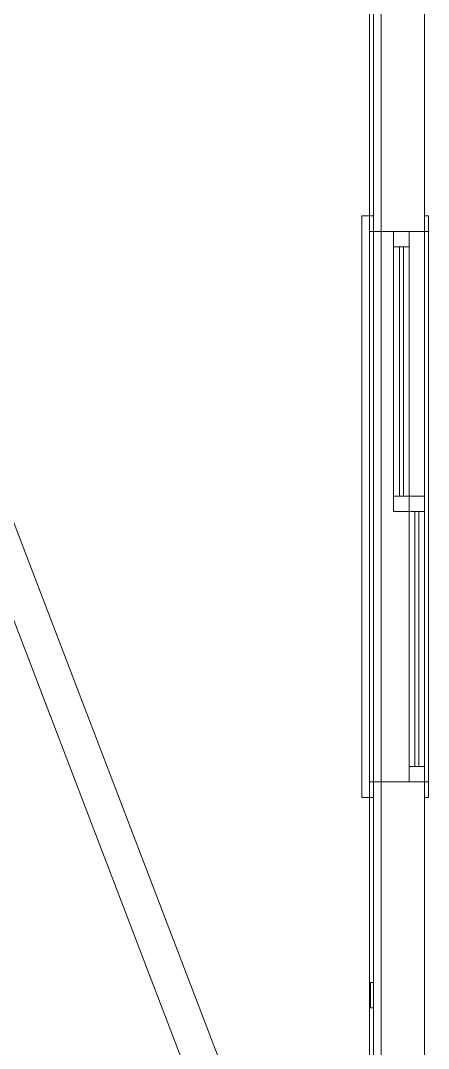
# Model space of a CAD drawing. Header units: inches. Extents: x -97 to 314, y -593 to 0.
# Drawn here: x 189.1 to 241, y -261.4 to -130.7 of the extents above; entities that cross this region are included whole.
import ezdxf

# ---------------------------------------------------------------- set-up
doc = ezdxf.new("R2010")
doc.units = ezdxf.units.IN
doc.header["$MEASUREMENT"] = 0
for name, color, linetype, lineweight in [('A-FLOR', 192, 'Continuous', 13), ('A-GENM', 13, 'Continuous', 9), ('A-GLAZ', 151, 'Continuous', 13), ('A-ROOF', 132, 'Continuous', 13), ('A-WALL', 113, 'Continuous', 13), ('E-ELEC-FIXT', 91, 'Continuous', 9)]:
    doc.layers.add(name, color=color, linetype=linetype, lineweight=lineweight)

# ---------------------------------------------------------------- blocks, each defined once
blk = doc.blocks.new('Roof_5_9_-1 - Roof_5_9_-1-697546-_3D_')
at = {"layer": 'A-ROOF'}
mesh = blk.add_polyface(dxfattribs=at)
corners = [(234, -326.5, 93), (73.5, -326.5, 146.5), (73.5, -91.5, 146.5), (144, -91.5, 123), (147, -89.52, 122), (147, -83, 122), (234, -83, 93), (137.07, -83, 125.31), (134.08, -84.97, 126.31), (134.08, -83, 126.31)]
mesh.append_faces([[corners[k] for k in face] for face in [(9, 7, 8)]])
mesh.append_faces([[corners[k] for k in face] for face in [(6, 4, 5)]], dxfattribs={"vtx0": -1})
mesh.append_faces([[corners[k] for k in face] for face in [(4, 6, 3), (0, 3, 6)]], dxfattribs={"vtx0": -1, "vtx1": -1})
mesh.append_faces([[corners[k] for k in face] for face in [(3, 0, 1)]], dxfattribs={"vtx0": -1, "vtx2": -1})
mesh.append_faces([[corners[k] for k in face] for face in [(1, 2, 3)]], dxfattribs={"vtx2": -1})
mesh = blk.add_polyface(dxfattribs=at)
corners = [(234.96, -326.5, 98.9), (234.96, -83, 98.9), (73.52, -83, 152.71), (73.52, -326.5, 152.71)]
mesh.append_faces([[corners[k] for k in face] for face in [(0, 1, 2, 3)]])
mesh = blk.add_polyface(dxfattribs=at)
corners = [(234, -326.5, 93), (234, -83, 93), (240.5, -83, 93), (240.5, -326.5, 93)]
mesh.append_faces([[corners[k] for k in face] for face in [(0, 1, 2, 3)]])
mesh = blk.add_polyface(dxfattribs=at)
corners = [(240.5, -326.5, 98.9), (240.5, -83, 98.9), (234.96, -83, 98.9), (234.96, -326.5, 98.9)]
mesh.append_faces([[corners[k] for k in face] for face in [(0, 1, 2, 3)]])
mesh = blk.add_polyface(dxfattribs=at)
corners = [(240.5, -326.5, 93), (240.5, -83, 93), (240.5, -83, 98.9), (240.5, -326.5, 98.9)]
mesh.append_faces([[corners[k] for k in face] for face in [(0, 1, 2, 3)]])
blk = doc.blocks.new('Window_7 - Window_7-755700-_3D_')
at = {"layer": 'A-GLAZ'}
mesh = blk.add_polyface(dxfattribs=at)
corners = [(37.97, 3.75, 96.85), (37.97, 3.75, 42.91), (-35.97, 3.75, 42.91), (-35.97, 3.75, 96.85), (-34, 3.75, 94.88), (-34, 3.75, 44.88), (36, 3.75, 44.88), (36, 3.75, 94.88)]
mesh.append_faces([[corners[k] for k in face] for face in [(0, 7, 4, 3), (3, 4, 5, 2)]], dxfattribs={"vtx0": -1, "vtx2": -1})
mesh.append_faces([[corners[k] for k in face] for face in [(6, 7, 0, 1), (5, 6, 1, 2)]], dxfattribs={"vtx1": -1, "vtx3": -1})
mesh = blk.add_polyface(dxfattribs=at)
corners = [(37.97, 3.75, 42.91), (37.97, 3.25, 42.91), (-35.97, 3.25, 42.91), (-35.97, 3.75, 42.91)]
mesh.append_faces([[corners[k] for k in face] for face in [(0, 1, 2, 3)]])
mesh = blk.add_polyface(dxfattribs=at)
corners = [(-35.97, 3.75, 42.91), (-35.97, 3.25, 42.91), (-35.97, 3.25, 96.85), (-35.97, 3.75, 96.85)]
mesh.append_faces([[corners[k] for k in face] for face in [(0, 1, 2, 3)]])
mesh = blk.add_polyface(dxfattribs=at)
corners = [(-35.97, 3.75, 96.85), (-35.97, 3.25, 96.85), (37.97, 3.25, 96.85), (37.97, 3.75, 96.85)]
mesh.append_faces([[corners[k] for k in face] for face in [(0, 1, 2, 3)]])
mesh = blk.add_polyface(dxfattribs=at)
corners = [(37.97, 3.25, 96.85), (-35.97, 3.25, 96.85), (-35.97, 3.25, 42.91), (37.97, 3.25, 42.91), (-34, 3.25, 94.88), (36, 3.25, 94.88), (36, 3.25, 44.88), (-34, 3.25, 44.88)]
mesh.append_faces([[corners[k] for k in face] for face in [(3, 6, 7, 2), (2, 7, 4, 1)]], dxfattribs={"vtx0": -1, "vtx2": -1})
mesh.append_faces([[corners[k] for k in face] for face in [(5, 6, 3, 0), (4, 5, 0, 1)]], dxfattribs={"vtx1": -1, "vtx3": -1})
mesh = blk.add_polyface(dxfattribs=at)
corners = [(-34, 3.75, 94.88), (-34, 3.25, 94.88), (-34, 3.25, 44.88), (-34, 3.75, 44.88)]
mesh.append_faces([[corners[k] for k in face] for face in [(0, 1, 2, 3)]])
mesh = blk.add_polyface(dxfattribs=at)
corners = [(-34, 3.75, 44.88), (-34, 3.25, 44.88), (36, 3.25, 44.88), (36, 3.75, 44.88)]
mesh.append_faces([[corners[k] for k in face] for face in [(0, 1, 2, 3)]])
mesh = blk.add_polyface(dxfattribs=at)
corners = [(36, 3.75, 94.88), (36, 3.25, 94.88), (-34, 3.25, 94.88), (-34, 3.75, 94.88)]
mesh.append_faces([[corners[k] for k in face] for face in [(0, 1, 2, 3)]])
at = {"layer": 'A-GLAZ', "lineweight": 9}
mesh = blk.add_polyface(dxfattribs=at)
corners = [(-0.34, 3.25, 94.88), (36, 3.25, 94.88), (36, 3.25, 44.88), (-0.34, 3.25, 44.88), (1.63, 3.25, 92.91), (1.63, 3.25, 46.85), (34.03, 3.25, 46.85), (34.03, 3.25, 92.91)]
mesh.append_faces([[corners[k] for k in face] for face in [(0, 4, 5, 3), (3, 5, 6, 2)]], dxfattribs={"vtx0": -1, "vtx2": -1})
mesh.append_faces([[corners[k] for k in face] for face in [(7, 4, 0, 1), (6, 7, 1, 2)]], dxfattribs={"vtx1": -1, "vtx3": -1})
mesh = blk.add_polyface(dxfattribs=at)
corners = [(-0.34, 3.25, 94.88), (-0.34, 1.28, 94.88), (36, 1.28, 94.88), (36, 3.25, 94.88)]
mesh.append_faces([[corners[k] for k in face] for face in [(0, 1, 2, 3)]])
mesh = blk.add_polyface(dxfattribs=at)
corners = [(36, 3.25, 44.88), (36, 1.28, 44.88), (-0.34, 1.28, 44.88), (-0.34, 3.25, 44.88)]
mesh.append_faces([[corners[k] for k in face] for face in [(0, 1, 2, 3)]])
mesh = blk.add_polyface(dxfattribs=at)
corners = [(-0.34, 3.25, 44.88), (-0.34, 1.28, 44.88), (-0.34, 1.28, 94.88), (-0.34, 3.25, 94.88)]
mesh.append_faces([[corners[k] for k in face] for face in [(0, 1, 2, 3)]])
mesh = blk.add_polyface(dxfattribs=at)
corners = [(1.63, 3.25, 92.91), (1.63, 1.28, 92.91), (1.63, 1.28, 46.85), (1.63, 3.25, 46.85)]
mesh.append_faces([[corners[k] for k in face] for face in [(0, 1, 2, 3)]])
mesh = blk.add_polyface(dxfattribs=at)
corners = [(1.63, 3.25, 46.85), (1.63, 1.28, 46.85), (34.03, 1.28, 46.85), (34.03, 3.25, 46.85)]
mesh.append_faces([[corners[k] for k in face] for face in [(0, 1, 2, 3)]])
mesh = blk.add_polyface(dxfattribs=at)
corners = [(34.03, 3.25, 92.91), (34.03, 1.28, 92.91), (1.63, 1.28, 92.91), (1.63, 3.25, 92.91)]
mesh.append_faces([[corners[k] for k in face] for face in [(0, 1, 2, 3)]])
mesh = blk.add_polyface(dxfattribs=at)
corners = [(34.03, 3.25, 46.85), (34.03, 1.28, 46.85), (34.03, 1.28, 92.91), (34.03, 3.25, 92.91)]
mesh.append_faces([[corners[k] for k in face] for face in [(0, 1, 2, 3)]])
at = {"layer": 'A-GLAZ'}
mesh = blk.add_polyface(dxfattribs=at)
corners = [(36, 3.75, 44.88), (36, 3.25, 44.88), (36, 3.25, 94.88), (36, 3.75, 94.88)]
mesh.append_faces([[corners[k] for k in face] for face in [(0, 1, 2, 3)]])
at = {"layer": 'A-GLAZ', "lineweight": 9}
mesh = blk.add_polyface(dxfattribs=at)
corners = [(36, 3.25, 94.88), (36, 1.28, 94.88), (36, 1.28, 44.88), (36, 3.25, 44.88)]
mesh.append_faces([[corners[k] for k in face] for face in [(0, 1, 2, 3)]])
at = {"layer": 'A-GLAZ'}
mesh = blk.add_polyface(dxfattribs=at)
corners = [(37.97, 3.75, 96.85), (37.97, 3.25, 96.85), (37.97, 3.25, 42.91), (37.97, 3.75, 42.91)]
mesh.append_faces([[corners[k] for k in face] for face in [(0, 1, 2, 3)]])
at = {"layer": 'A-GLAZ', "lineweight": 9, "transparency": 33554471}
mesh = blk.add_polyface(dxfattribs=at)
corners = [(34.03, 2.52, 46.85), (1.63, 2.52, 46.85), (1.63, 2.52, 92.91), (34.03, 2.52, 92.91)]
mesh.append_faces([[corners[k] for k in face] for face in [(0, 1, 2, 3)]])
mesh = blk.add_polyface(dxfattribs=at)
corners = [(34.03, 2.02, 92.91), (34.03, 2.52, 92.91), (1.63, 2.52, 92.91), (1.63, 2.02, 92.91)]
mesh.append_faces([[corners[k] for k in face] for face in [(0, 1, 2, 3)]])
mesh = blk.add_polyface(dxfattribs=at)
corners = [(1.63, 2.02, 92.91), (1.63, 2.52, 92.91), (1.63, 2.52, 46.85), (1.63, 2.02, 46.85)]
mesh.append_faces([[corners[k] for k in face] for face in [(0, 1, 2, 3)]])
mesh = blk.add_polyface(dxfattribs=at)
corners = [(1.63, 2.02, 46.85), (1.63, 2.52, 46.85), (34.03, 2.52, 46.85), (34.03, 2.02, 46.85)]
mesh.append_faces([[corners[k] for k in face] for face in [(0, 1, 2, 3)]])
mesh = blk.add_polyface(dxfattribs=at)
corners = [(1.63, 2.02, 92.91), (1.63, 2.02, 46.85), (34.03, 2.02, 46.85), (34.03, 2.02, 92.91)]
mesh.append_faces([[corners[k] for k in face] for face in [(0, 1, 2, 3)]])
mesh = blk.add_polyface(dxfattribs=at)
corners = [(34.03, 2.02, 46.85), (34.03, 2.52, 46.85), (34.03, 2.52, 92.91), (34.03, 2.02, 92.91)]
mesh.append_faces([[corners[k] for k in face] for face in [(0, 1, 2, 3)]])
at = {"layer": 'A-GLAZ', "lineweight": 9}
mesh = blk.add_polyface(dxfattribs=at)
corners = [(-33.98, 1.28, 94.88), (1.63, 1.28, 94.88), (1.63, 1.28, 44.88), (-33.98, 1.28, 44.88), (-32.02, 1.28, 92.91), (-32.02, 1.28, 46.85), (-0.34, 1.28, 46.85), (-0.34, 1.28, 92.91)]
mesh.append_faces([[corners[k] for k in face] for face in [(0, 4, 5, 3), (3, 5, 6, 2)]], dxfattribs={"vtx0": -1, "vtx2": -1})
mesh.append_faces([[corners[k] for k in face] for face in [(7, 4, 0, 1), (6, 7, 1, 2)]], dxfattribs={"vtx1": -1, "vtx3": -1})
mesh = blk.add_polyface(dxfattribs=at)
corners = [(-33.98, 1.28, 94.88), (-33.98, -0.69, 94.88), (1.63, -0.69, 94.88), (1.63, 1.28, 94.88)]
mesh.append_faces([[corners[k] for k in face] for face in [(0, 1, 2, 3)]])
mesh = blk.add_polyface(dxfattribs=at)
corners = [(1.63, 1.28, 44.88), (1.63, -0.69, 44.88), (-33.98, -0.69, 44.88), (-33.98, 1.28, 44.88)]
mesh.append_faces([[corners[k] for k in face] for face in [(0, 1, 2, 3)]])
mesh = blk.add_polyface(dxfattribs=at)
corners = [(-33.98, 1.28, 44.88), (-33.98, -0.69, 44.88), (-33.98, -0.69, 94.88), (-33.98, 1.28, 94.88)]
mesh.append_faces([[corners[k] for k in face] for face in [(0, 1, 2, 3)]])
mesh = blk.add_polyface(dxfattribs=at)
corners = [(-32.02, 1.28, 92.91), (-32.02, -0.69, 92.91), (-32.02, -0.69, 46.85), (-32.02, 1.28, 46.85)]
mesh.append_faces([[corners[k] for k in face] for face in [(0, 1, 2, 3)]])
mesh = blk.add_polyface(dxfattribs=at)
corners = [(-32.02, 1.28, 46.85), (-32.02, -0.69, 46.85), (-0.34, -0.69, 46.85), (-0.34, 1.28, 46.85)]
mesh.append_faces([[corners[k] for k in face] for face in [(0, 1, 2, 3)]])
mesh = blk.add_polyface(dxfattribs=at)
corners = [(-0.34, 1.28, 92.91), (-0.34, -0.69, 92.91), (-32.02, -0.69, 92.91), (-32.02, 1.28, 92.91)]
mesh.append_faces([[corners[k] for k in face] for face in [(0, 1, 2, 3)]])
at = {"layer": 'A-GLAZ', "lineweight": 9, "transparency": 33554471}
mesh = blk.add_polyface(dxfattribs=at)
corners = [(-32.02, 0.55, 92.91), (-0.34, 0.55, 92.91), (-0.34, 0.55, 46.85), (-32.02, 0.55, 46.85)]
mesh.append_faces([[corners[k] for k in face] for face in [(0, 1, 2, 3)]])
mesh = blk.add_polyface(dxfattribs=at)
corners = [(-32.02, 0.55, 46.85), (-32.02, 0.05, 46.85), (-32.02, 0.05, 92.91), (-32.02, 0.55, 92.91)]
mesh.append_faces([[corners[k] for k in face] for face in [(0, 1, 2, 3)]])
mesh = blk.add_polyface(dxfattribs=at)
corners = [(-32.02, 0.55, 92.91), (-32.02, 0.05, 92.91), (-0.34, 0.05, 92.91), (-0.34, 0.55, 92.91)]
mesh.append_faces([[corners[k] for k in face] for face in [(0, 1, 2, 3)]])
mesh = blk.add_polyface(dxfattribs=at)
corners = [(-0.34, 0.55, 46.85), (-0.34, 0.05, 46.85), (-32.02, 0.05, 46.85), (-32.02, 0.55, 46.85)]
mesh.append_faces([[corners[k] for k in face] for face in [(0, 1, 2, 3)]])
mesh = blk.add_polyface(dxfattribs=at)
corners = [(-0.34, 0.05, 46.85), (-0.34, 0.05, 92.91), (-32.02, 0.05, 92.91), (-32.02, 0.05, 46.85)]
mesh.append_faces([[corners[k] for k in face] for face in [(0, 1, 2, 3)]])
at = {"layer": 'A-GLAZ', "lineweight": 9}
mesh = blk.add_polyface(dxfattribs=at)
corners = [(-0.34, 1.28, 46.85), (-0.34, -0.69, 46.85), (-0.34, -0.69, 92.91), (-0.34, 1.28, 92.91)]
mesh.append_faces([[corners[k] for k in face] for face in [(0, 1, 2, 3)]])
mesh = blk.add_polyface(dxfattribs=at)
corners = [(-0.34, 1.28, 94.88), (-0.34, 1.28, 44.88), (36, 1.28, 44.88), (36, 1.28, 94.88), (1.63, 1.28, 92.91), (34.03, 1.28, 92.91), (34.03, 1.28, 46.85), (1.63, 1.28, 46.85)]
mesh.append_faces([[corners[k] for k in face] for face in [(3, 5, 6, 2), (2, 6, 7, 1)]], dxfattribs={"vtx0": -1, "vtx2": -1})
mesh.append_faces([[corners[k] for k in face] for face in [(4, 5, 3, 0), (7, 4, 0, 1)]], dxfattribs={"vtx1": -1, "vtx3": -1})
at = {"layer": 'A-GLAZ', "lineweight": 9, "transparency": 33554471}
mesh = blk.add_polyface(dxfattribs=at)
corners = [(-0.34, 0.55, 92.91), (-0.34, 0.05, 92.91), (-0.34, 0.05, 46.85), (-0.34, 0.55, 46.85)]
mesh.append_faces([[corners[k] for k in face] for face in [(0, 1, 2, 3)]])
at = {"layer": 'A-GLAZ', "lineweight": 9}
mesh = blk.add_polyface(dxfattribs=at)
corners = [(1.63, 1.28, 94.88), (1.63, -0.69, 94.88), (1.63, -0.69, 44.88), (1.63, 1.28, 44.88)]
mesh.append_faces([[corners[k] for k in face] for face in [(0, 1, 2, 3)]])
mesh = blk.add_polyface(dxfattribs=at)
corners = [(-33.98, -0.69, 94.88), (-33.98, -0.69, 44.88), (1.63, -0.69, 44.88), (1.63, -0.69, 94.88), (-32.02, -0.69, 92.91), (-0.34, -0.69, 92.91), (-0.34, -0.69, 46.85), (-32.02, -0.69, 46.85)]
mesh.append_faces([[corners[k] for k in face] for face in [(3, 5, 6, 2), (2, 6, 7, 1)]], dxfattribs={"vtx0": -1, "vtx2": -1})
mesh.append_faces([[corners[k] for k in face] for face in [(4, 5, 3, 0), (7, 4, 0, 1)]], dxfattribs={"vtx1": -1, "vtx3": -1})
at = {"layer": 'A-GLAZ'}
mesh = blk.add_polyface(dxfattribs=at)
corners = [(-35.97, -3.75, 96.85), (-35.97, -3.25, 96.85), (-35.97, -3.25, 42.91), (-35.97, -3.75, 42.91)]
mesh.append_faces([[corners[k] for k in face] for face in [(0, 1, 2, 3)]])
mesh = blk.add_polyface(dxfattribs=at)
corners = [(-35.97, -3.75, 42.91), (-35.97, -3.25, 42.91), (37.97, -3.25, 42.91), (37.97, -3.75, 42.91)]
mesh.append_faces([[corners[k] for k in face] for face in [(0, 1, 2, 3)]])
mesh = blk.add_polyface(dxfattribs=at)
corners = [(37.97, -3.25, 96.85), (37.97, -3.25, 42.91), (-35.97, -3.25, 42.91), (-35.97, -3.25, 96.85), (-34, -3.25, 94.88), (-34, -3.25, 44.88), (36, -3.25, 44.88), (36, -3.25, 94.88)]
mesh.append_faces([[corners[k] for k in face] for face in [(1, 6, 7, 0), (0, 7, 4, 3)]], dxfattribs={"vtx0": -1, "vtx2": -1})
mesh.append_faces([[corners[k] for k in face] for face in [(5, 6, 1, 2), (4, 5, 2, 3)]], dxfattribs={"vtx1": -1, "vtx3": -1})
mesh = blk.add_polyface(dxfattribs=at)
corners = [(37.97, -3.75, 96.85), (37.97, -3.25, 96.85), (-35.97, -3.25, 96.85), (-35.97, -3.75, 96.85)]
mesh.append_faces([[corners[k] for k in face] for face in [(0, 1, 2, 3)]])
mesh = blk.add_polyface(dxfattribs=at)
corners = [(37.97, -3.75, 96.85), (-35.97, -3.75, 96.85), (-35.97, -3.75, 42.91), (37.97, -3.75, 42.91), (-34, -3.75, 94.88), (36, -3.75, 94.88), (36, -3.75, 44.88), (-34, -3.75, 44.88)]
mesh.append_faces([[corners[k] for k in face] for face in [(2, 7, 4, 1), (1, 4, 5, 0)]], dxfattribs={"vtx0": -1, "vtx2": -1})
mesh.append_faces([[corners[k] for k in face] for face in [(6, 7, 2, 3), (5, 6, 3, 0)]], dxfattribs={"vtx1": -1, "vtx3": -1})
mesh = blk.add_polyface(dxfattribs=at)
corners = [(36, -3.75, 44.88), (36, -3.25, 44.88), (-34, -3.25, 44.88), (-34, -3.75, 44.88)]
mesh.append_faces([[corners[k] for k in face] for face in [(0, 1, 2, 3)]])
mesh = blk.add_polyface(dxfattribs=at)
corners = [(-34, -3.75, 44.88), (-34, -3.25, 44.88), (-34, -3.25, 94.88), (-34, -3.75, 94.88)]
mesh.append_faces([[corners[k] for k in face] for face in [(0, 1, 2, 3)]])
mesh = blk.add_polyface(dxfattribs=at)
corners = [(-34, -3.75, 94.88), (-34, -3.25, 94.88), (36, -3.25, 94.88), (36, -3.75, 94.88)]
mesh.append_faces([[corners[k] for k in face] for face in [(0, 1, 2, 3)]])
mesh = blk.add_polyface(dxfattribs=at)
corners = [(36, -3.75, 94.88), (36, -3.25, 94.88), (36, -3.25, 44.88), (36, -3.75, 44.88)]
mesh.append_faces([[corners[k] for k in face] for face in [(0, 1, 2, 3)]])
mesh = blk.add_polyface(dxfattribs=at)
corners = [(37.97, -3.75, 42.91), (37.97, -3.25, 42.91), (37.97, -3.25, 96.85), (37.97, -3.75, 96.85)]
mesh.append_faces([[corners[k] for k in face] for face in [(0, 1, 2, 3)]])
blk = doc.blocks.new('Switch 18 - Switch 18-653351-_3D_')
at = {"layer": 'E-ELEC-FIXT'}
mesh = blk.add_polyface(dxfattribs=at)
corners = [(-1.61, 0.39, 4.89), (1.61, 0.39, 4.89), (1.61, 0.39), (-1.61, 0.39)]
mesh.append_faces([[corners[k] for k in face] for face in [(0, 1, 2, 3)]])
mesh = blk.add_polyface(dxfattribs=at)
corners = [(1.61, 0.39), (1.61, 0), (-1.61, 0), (-1.61, 0.39)]
mesh.append_faces([[corners[k] for k in face] for face in [(0, 1, 2, 3)]])
mesh = blk.add_polyface(dxfattribs=at)
corners = [(-1.61, 0.39, 4.89), (-1.61, 0, 4.89), (1.61, 0, 4.89), (1.61, 0.39, 4.89)]
mesh.append_faces([[corners[k] for k in face] for face in [(0, 1, 2, 3)]])
mesh = blk.add_polyface(dxfattribs=at)
corners = [(-1.61, 0.39), (-1.61, 0), (-1.61, 0, 4.89), (-1.61, 0.39, 4.89)]
mesh.append_faces([[corners[k] for k in face] for face in [(0, 1, 2, 3)]])
mesh = blk.add_polyface(dxfattribs=at)
corners = [(1.61, 0), (1.61, 0, 4.89), (-1.61, 0, 4.89), (-1.61, 0)]
mesh.append_faces([[corners[k] for k in face] for face in [(0, 1, 2, 3)]])
mesh = blk.add_polyface(dxfattribs=at)
corners = [(0.36, 0.45, 2.1), (-0.38, 0.45, 2.1), (-0.51, 0.45, 2.2), (-0.6, 0.45, 2.34), (-0.66, 0.45, 2.49), (-0.68, 0.45, 2.65), (-0.66, 0.45, 2.82), (-0.6, 0.45, 2.97), (-0.51, 0.45, 3.1), (-0.38, 0.45, 3.21), (0.36, 0.45, 3.21), (0.48, 0.45, 3.1), (0.57, 0.45, 2.97), (0.63, 0.45, 2.82), (0.65, 0.45, 2.65), (0.63, 0.45, 2.49), (0.57, 0.45, 2.34), (0.48, 0.45, 2.2), (-0.18, 0.45, 2.95), (-0.33, 0.45, 2.95), (-0.33, 0.45, 2.6), (-0.18, 0.45, 2.6), (0.17, 0.45, 2.95), (0.17, 0.45, 2.6), (0.32, 0.45, 2.6), (0.32, 0.45, 2.95), (0.13, 0.45, 2.16), (0.13, 0.45, 2.29), (0.13, 0.45, 2.33), (0.11, 0.45, 2.36), (0.09, 0.45, 2.39), (0.06, 0.45, 2.42), (0.03, 0.45, 2.43), (-0.01, 0.45, 2.43), (-0.05, 0.45, 2.43), (-0.08, 0.45, 2.42), (-0.11, 0.45, 2.39), (-0.13, 0.45, 2.36), (-0.15, 0.45, 2.33), (-0.15, 0.45, 2.29), (-0.15, 0.45, 2.16)]
mesh.append_faces([[corners[k] for k in face] for face in [(28, 17, 27), (25, 13, 24), (5, 20, 4)]], dxfattribs={"vtx0": -1, "vtx1": -1})
mesh.append_faces([[corners[k] for k in face] for face in [(10, 22, 18, 9)]], dxfattribs={"vtx0": -1, "vtx1": -1, "vtx2": -1})
mesh.append_faces([[corners[k] for k in face] for face in [(0, 26, 27, 17), (23, 30, 31), (24, 28, 29), (23, 31, 32), (24, 15, 16), (18, 22, 23, 21), (23, 32, 33), (21, 35, 36), (21, 34, 35), (21, 36, 37, 20), (2, 38, 39), (9, 18, 19, 8), (6, 19, 20, 5)]], dxfattribs={"vtx0": -1, "vtx2": -1})
mesh.append_faces([[corners[k] for k in face] for face in [(24, 16, 17, 28), (20, 37, 38, 2)]], dxfattribs={"vtx0": -1, "vtx2": -1, "vtx3": -1})
mesh.append_faces([[corners[k] for k in face] for face in [(24, 13, 14, 15), (25, 11, 12, 13), (20, 2, 3, 4), (19, 6, 7, 8)]], dxfattribs={"vtx0": -1, "vtx3": -1})
mesh.append_faces([[corners[k] for k in face] for face in [(33, 34, 21, 23)]], dxfattribs={"vtx1": -1, "vtx2": -1, "vtx3": -1})
mesh.append_faces([[corners[k] for k in face] for face in [(40, 26, 0, 1), (29, 30, 23, 24), (25, 22, 10, 11), (39, 40, 1, 2)]], dxfattribs={"vtx1": -1, "vtx3": -1})
mesh = blk.add_polyface(dxfattribs=at)
corners = [(-0.38, 0.45, 3.21), (-0.51, 0.45, 3.1), (-0.6, 0.45, 2.97), (-0.66, 0.45, 2.82), (-0.68, 0.45, 2.65), (-0.66, 0.45, 2.49), (-0.6, 0.45, 2.34), (-0.51, 0.45, 2.2), (-0.38, 0.45, 2.1), (-0.38, 0.39, 2.1), (-0.51, 0.39, 2.2), (-0.6, 0.39, 2.34), (-0.66, 0.39, 2.49), (-0.68, 0.39, 2.65), (-0.66, 0.39, 2.82), (-0.6, 0.39, 2.97), (-0.51, 0.39, 3.1), (-0.38, 0.39, 3.21)]
mesh.append_faces([[corners[k] for k in face] for face in [(9, 10, 7, 8), (0, 1, 16, 17)]], dxfattribs={"vtx1": -1})
mesh.append_faces([[corners[k] for k in face] for face in [(10, 11, 6, 7), (11, 12, 5, 6), (4, 5, 12, 13), (13, 14, 3, 4), (14, 15, 2, 3), (15, 16, 1, 2)]], dxfattribs={"vtx1": -1, "vtx3": -1})
mesh = blk.add_polyface(dxfattribs=at)
corners = [(0.36, 0.39, 2.1), (0.48, 0.39, 2.2), (0.57, 0.39, 2.34), (0.63, 0.39, 2.49), (0.65, 0.39, 2.65), (0.63, 0.39, 2.82), (0.57, 0.39, 2.97), (0.48, 0.39, 3.1), (0.36, 0.39, 3.21), (-0.38, 0.39, 3.21), (-0.51, 0.39, 3.1), (-0.6, 0.39, 2.97), (-0.66, 0.39, 2.82), (-0.68, 0.39, 2.65), (-0.66, 0.39, 2.49), (-0.6, 0.39, 2.34), (-0.51, 0.39, 2.2), (-0.38, 0.39, 2.1), (-0.18, 0.39, 2.95), (-0.18, 0.39, 2.6), (-0.33, 0.39, 2.6), (-0.33, 0.39, 2.95), (0.17, 0.39, 2.95), (0.32, 0.39, 2.95), (0.32, 0.39, 2.6), (0.17, 0.39, 2.6), (0.13, 0.39, 2.16), (-0.15, 0.39, 2.16), (-0.15, 0.39, 2.29), (-0.15, 0.39, 2.33), (-0.13, 0.39, 2.36), (-0.11, 0.39, 2.39), (-0.08, 0.39, 2.42), (-0.05, 0.39, 2.43), (-0.01, 0.39, 2.43), (0.03, 0.39, 2.43), (0.06, 0.39, 2.42), (0.09, 0.39, 2.39), (0.11, 0.39, 2.36), (0.13, 0.39, 2.33), (0.13, 0.39, 2.29)]
mesh.append_faces([[corners[k] for k in face] for face in [(29, 16, 28), (21, 12, 20), (4, 24, 3)]], dxfattribs={"vtx0": -1, "vtx1": -1})
mesh.append_faces([[corners[k] for k in face] for face in [(17, 27, 28, 16), (27, 17, 0, 26), (19, 31, 32), (20, 29, 30), (19, 32, 33), (20, 14, 15), (19, 33, 34), (25, 36, 37), (25, 35, 36), (25, 37, 38, 24), (1, 39, 40), (8, 22, 23, 7), (5, 23, 24, 4)]], dxfattribs={"vtx0": -1, "vtx2": -1})
mesh.append_faces([[corners[k] for k in face] for face in [(20, 15, 16, 29), (24, 38, 39, 1)]], dxfattribs={"vtx0": -1, "vtx2": -1, "vtx3": -1})
mesh.append_faces([[corners[k] for k in face] for face in [(20, 12, 13, 14), (21, 10, 11, 12), (24, 1, 2, 3), (23, 5, 6, 7)]], dxfattribs={"vtx0": -1, "vtx3": -1})
mesh.append_faces([[corners[k] for k in face] for face in [(8, 9, 18, 22), (34, 35, 25, 19)]], dxfattribs={"vtx1": -1, "vtx2": -1, "vtx3": -1})
mesh.append_faces([[corners[k] for k in face] for face in [(30, 31, 19, 20), (21, 18, 9, 10), (18, 19, 25, 22), (40, 26, 0, 1)]], dxfattribs={"vtx1": -1, "vtx3": -1})
mesh = blk.add_polyface(dxfattribs=at)
corners = [(-0.38, 0.45, 3.21), (-0.38, 0.39, 3.21), (0.36, 0.39, 3.21), (0.36, 0.45, 3.21)]
mesh.append_faces([[corners[k] for k in face] for face in [(0, 1, 2, 3)]])
mesh = blk.add_polyface(dxfattribs=at)
corners = [(0.36, 0.45, 2.1), (0.36, 0.39, 2.1), (-0.38, 0.39, 2.1), (-0.38, 0.45, 2.1)]
mesh.append_faces([[corners[k] for k in face] for face in [(0, 1, 2, 3)]])
mesh = blk.add_polyface(dxfattribs=at)
corners = [(-0.33, 0.45, 2.6), (-0.33, 0.39, 2.6), (-0.18, 0.39, 2.6), (-0.18, 0.45, 2.6)]
mesh.append_faces([[corners[k] for k in face] for face in [(0, 1, 2, 3)]])
mesh = blk.add_polyface(dxfattribs=at)
corners = [(-0.33, 0.45, 2.95), (-0.33, 0.39, 2.95), (-0.33, 0.39, 2.6), (-0.33, 0.45, 2.6)]
mesh.append_faces([[corners[k] for k in face] for face in [(0, 1, 2, 3)]])
mesh = blk.add_polyface(dxfattribs=at)
corners = [(-0.18, 0.45, 2.95), (-0.18, 0.39, 2.95), (-0.33, 0.39, 2.95), (-0.33, 0.45, 2.95)]
mesh.append_faces([[corners[k] for k in face] for face in [(0, 1, 2, 3)]])
mesh = blk.add_polyface(dxfattribs=at)
corners = [(-0.18, 0.45, 2.6), (-0.18, 0.39, 2.6), (-0.18, 0.39, 2.95), (-0.18, 0.45, 2.95)]
mesh.append_faces([[corners[k] for k in face] for face in [(0, 1, 2, 3)]])
mesh = blk.add_polyface(dxfattribs=at)
corners = [(-0.15, 0.45, 2.16), (-0.15, 0.39, 2.16), (0.13, 0.39, 2.16), (0.13, 0.45, 2.16)]
mesh.append_faces([[corners[k] for k in face] for face in [(0, 1, 2, 3)]])
mesh = blk.add_polyface(dxfattribs=at)
corners = [(-0.15, 0.45, 2.29), (-0.15, 0.39, 2.29), (-0.15, 0.39, 2.16), (-0.15, 0.45, 2.16)]
mesh.append_faces([[corners[k] for k in face] for face in [(0, 1, 2, 3)]])
mesh = blk.add_polyface(dxfattribs=at)
corners = [(-0.15, 0.45, 2.29), (-0.15, 0.45, 2.33), (-0.13, 0.45, 2.36), (-0.11, 0.45, 2.39), (-0.08, 0.45, 2.42), (-0.05, 0.45, 2.43), (-0.01, 0.45, 2.43), (0.03, 0.45, 2.43), (0.06, 0.45, 2.42), (0.09, 0.45, 2.39), (0.11, 0.45, 2.36), (0.13, 0.45, 2.33), (0.13, 0.45, 2.29), (0.13, 0.39, 2.29), (0.13, 0.39, 2.33), (0.11, 0.39, 2.36), (0.09, 0.39, 2.39), (0.06, 0.39, 2.42), (0.03, 0.39, 2.43), (-0.01, 0.39, 2.43), (-0.05, 0.39, 2.43), (-0.08, 0.39, 2.42), (-0.11, 0.39, 2.39), (-0.13, 0.39, 2.36), (-0.15, 0.39, 2.33), (-0.15, 0.39, 2.29)]
mesh.append_faces([[corners[k] for k in face] for face in [(0, 1, 24, 25)]], dxfattribs={"vtx1": -1})
mesh.append_faces([[corners[k] for k in face] for face in [(10, 11, 14, 15), (8, 9, 16, 17), (9, 10, 15, 16), (7, 8, 17, 18), (18, 19, 6, 7), (4, 5, 20, 21), (3, 4, 21, 22), (1, 2, 23, 24), (2, 3, 22, 23), (19, 20, 5, 6)]], dxfattribs={"vtx1": -1, "vtx3": -1})
mesh.append_faces([[corners[k] for k in face] for face in [(11, 12, 13, 14)]], dxfattribs={"vtx3": -1})
mesh = blk.add_polyface(dxfattribs=at)
corners = [(0.13, 0.45, 2.16), (0.13, 0.39, 2.16), (0.13, 0.39, 2.29), (0.13, 0.45, 2.29)]
mesh.append_faces([[corners[k] for k in face] for face in [(0, 1, 2, 3)]])
mesh = blk.add_polyface(dxfattribs=at)
corners = [(0.32, 0.45, 2.95), (0.32, 0.39, 2.95), (0.17, 0.39, 2.95), (0.17, 0.45, 2.95)]
mesh.append_faces([[corners[k] for k in face] for face in [(0, 1, 2, 3)]])
mesh = blk.add_polyface(dxfattribs=at)
corners = [(0.17, 0.45, 2.6), (0.17, 0.39, 2.6), (0.32, 0.39, 2.6), (0.32, 0.45, 2.6)]
mesh.append_faces([[corners[k] for k in face] for face in [(0, 1, 2, 3)]])
mesh = blk.add_polyface(dxfattribs=at)
corners = [(0.17, 0.45, 2.95), (0.17, 0.39, 2.95), (0.17, 0.39, 2.6), (0.17, 0.45, 2.6)]
mesh.append_faces([[corners[k] for k in face] for face in [(0, 1, 2, 3)]])
mesh = blk.add_polyface(dxfattribs=at)
corners = [(0.32, 0.45, 2.6), (0.32, 0.39, 2.6), (0.32, 0.39, 2.95), (0.32, 0.45, 2.95)]
mesh.append_faces([[corners[k] for k in face] for face in [(0, 1, 2, 3)]])
mesh = blk.add_polyface(dxfattribs=at)
corners = [(0.36, 0.45, 2.1), (0.48, 0.45, 2.2), (0.57, 0.45, 2.34), (0.63, 0.45, 2.49), (0.65, 0.45, 2.65), (0.63, 0.45, 2.82), (0.57, 0.45, 2.97), (0.48, 0.45, 3.1), (0.36, 0.45, 3.21), (0.36, 0.39, 3.21), (0.48, 0.39, 3.1), (0.57, 0.39, 2.97), (0.63, 0.39, 2.82), (0.65, 0.39, 2.65), (0.63, 0.39, 2.49), (0.57, 0.39, 2.34), (0.48, 0.39, 2.2), (0.36, 0.39, 2.1)]
mesh.append_faces([[corners[k] for k in face] for face in [(9, 10, 7, 8), (0, 1, 16, 17)]], dxfattribs={"vtx1": -1})
mesh.append_faces([[corners[k] for k in face] for face in [(10, 11, 6, 7), (11, 12, 5, 6), (4, 5, 12, 13), (13, 14, 3, 4), (14, 15, 2, 3), (15, 16, 1, 2)]], dxfattribs={"vtx1": -1, "vtx3": -1})
mesh = blk.add_polyface(dxfattribs=at)
corners = [(1.61, 0.39, 4.89), (1.61, 0, 4.89), (1.61, 0), (1.61, 0.39)]
mesh.append_faces([[corners[k] for k in face] for face in [(0, 1, 2, 3)]])
blk = doc.blocks.new('Generic Models 7 - Generic Models 7-757549-_3D_')
at = {"layer": 'A-GENM'}
mesh = blk.add_polyface(dxfattribs=at)
corners = [(233.5, -155.52, 29), (233.5, -155.52, 27.25), (232.5, -155.52, 28.25), (232.5, -155.52, 29)]
mesh.append_faces([[corners[k] for k in face] for face in [(0, 1, 2, 3)]])
mesh = blk.add_polyface(dxfattribs=at)
corners = [(232.5, -229.45, 29), (232.5, -155.52, 29), (232.5, -155.52, 28.25), (232.5, -229.45, 28.25)]
mesh.append_faces([[corners[k] for k in face] for face in [(0, 1, 2, 3)]])
mesh = blk.add_polyface(dxfattribs=at)
corners = [(232.5, -229.45, 28.25), (232.5, -155.52, 28.25), (233.5, -155.52, 27.25), (233.5, -229.45, 27.25)]
mesh.append_faces([[corners[k] for k in face] for face in [(0, 1, 2, 3)]])
mesh = blk.add_polyface(dxfattribs=at)
corners = [(233.5, -229.45, 29), (233.5, -155.52, 29), (232.5, -155.52, 29), (232.5, -229.45, 29)]
mesh.append_faces([[corners[k] for k in face] for face in [(0, 1, 2, 3)]])
mesh = blk.add_polyface(dxfattribs=at)
corners = [(233.5, -229.45, 27.25), (233.5, -155.52, 27.25), (233.5, -155.52, 29), (233.5, -229.45, 29)]
mesh.append_faces([[corners[k] for k in face] for face in [(0, 1, 2, 3)]])
mesh = blk.add_polyface(dxfattribs=at)
corners = [(232.5, -229.45, 28.25), (233.5, -229.45, 27.25), (233.5, -229.45, 29), (232.5, -229.45, 29)]
mesh.append_faces([[corners[k] for k in face] for face in [(0, 1, 2, 3)]])

msp = doc.modelspace()

# ---------------------------------------------------------------- block references
at = {"layer": 'A-GENM'}
msp.add_blockref('Generic Models 7 - Generic Models 7-757549-_3D_', (0, 0), dxfattribs=at)
at = {"layer": 'A-GLAZ', "rotation": 270}
msp.add_blockref('Window_7 - Window_7-755700-_3D_', (237.25, -191.48, -15.88), dxfattribs=at)
at = {"layer": 'A-ROOF'}
msp.add_blockref('Roof_5_9_-1 - Roof_5_9_-1-697546-_3D_', (0, 0), dxfattribs=at)
at = {"layer": 'E-ELEC-FIXT', "rotation": 89.9999999999999}
msp.add_blockref('Switch 18 - Switch 18-653351-_3D_', (234, -254.6, 10), dxfattribs=at)

# ---------------------------------------------------------------- meshes
at = {"layer": 'A-FLOR'}
mesh = msp.add_polyface(dxfattribs=at)
corners = [(-96, -332.5, -5.91), (-96, -83, -5.91), (0, -83, -5.91), (0, 0, -5.91), (147, 0, -5.91), (147, -87, -5.91), (240.5, -87, -5.91), (240.5, -331, -5.91), (115.5, -331, -5.91), (115.5, -326.5, -5.91), (109, -326.5, -5.91), (109, -331, -5.91), (71.5, -331, -5.91), (71.5, -275.57, -5.91), (36.5, -275.57, -5.91), (36.5, -331, -5.91), (-91.5, -331, -5.91), (-91.5, -332.5, -5.91)]
mesh.append_faces([[corners[k] for k in face] for face in [(5, 13, 2)]], dxfattribs={"vtx0": -1, "vtx1": -1, "vtx2": -1})
mesh.append_faces([[corners[k] for k in face] for face in [(7, 9, 13, 5)]], dxfattribs={"vtx0": -1, "vtx1": -1, "vtx2": -1, "vtx3": -1})
mesh.append_faces([[corners[k] for k in face] for face in [(2, 13, 14, 1), (13, 9, 10)]], dxfattribs={"vtx0": -1, "vtx2": -1})
mesh.append_faces([[corners[k] for k in face] for face in [(6, 7, 5)]], dxfattribs={"vtx1": -1})
mesh.append_faces([[corners[k] for k in face] for face in [(7, 8, 9)]], dxfattribs={"vtx2": -1})
mesh.append_faces([[corners[k] for k in face] for face in [(14, 15, 16, 1)]], dxfattribs={"vtx2": -1, "vtx3": -1})
mesh.append_faces([[corners[k] for k in face] for face in [(16, 17, 0, 1), (10, 11, 12, 13), (2, 3, 4, 5)]], dxfattribs={"vtx3": -1})
mesh = msp.add_polyface(dxfattribs=at)
corners = [(-96, -332.5), (-91.5, -332.5), (-91.5, -331), (36.5, -331), (36.5, -275.57), (71.5, -275.57), (71.5, -331), (109, -331), (109, -326.5), (115.5, -326.5), (115.5, -331), (240.5, -331), (240.5, -87), (147, -87), (147, 0), (0, 0), (0, -83), (-96, -83)]
mesh.append_faces([[corners[k] for k in face] for face in [(8, 5, 6, 7)]], dxfattribs={"vtx0": -1})
mesh.append_faces([[corners[k] for k in face] for face in [(13, 5, 11, 12), (9, 5, 8)]], dxfattribs={"vtx0": -1, "vtx1": -1})
mesh.append_faces([[corners[k] for k in face] for face in [(9, 11, 5)]], dxfattribs={"vtx0": -1, "vtx1": -1, "vtx2": -1})
mesh.append_faces([[corners[k] for k in face] for face in [(4, 16, 17, 2), (16, 4, 5, 13)]], dxfattribs={"vtx0": -1, "vtx2": -1, "vtx3": -1})
mesh.append_faces([[corners[k] for k in face] for face in [(10, 11, 9), (3, 4, 2)]], dxfattribs={"vtx1": -1})
mesh.append_faces([[corners[k] for k in face] for face in [(14, 15, 16, 13), (0, 1, 2, 17)]], dxfattribs={"vtx2": -1})
mesh = msp.add_polyface(dxfattribs=at)
corners = [(240.5, -87, -5.91), (240.5, -87), (240.5, -331), (240.5, -331, -5.91)]
mesh.append_faces([[corners[k] for k in face] for face in [(0, 1, 2, 3)]])
at = {"layer": 'A-WALL'}
mesh = msp.add_polyface(dxfattribs=at)
corners = [(233.5, -276.78), (233.5, -276.78, 4), (233.5, -92, 4), (233.5, -92)]
mesh.append_faces([[corners[k] for k in face] for face in [(0, 1, 2, 3)]])
mesh = msp.add_polyface(dxfattribs=at)
corners = [(233.5, -92), (234, -92), (234, -276.78), (233.5, -276.78)]
mesh.append_faces([[corners[k] for k in face] for face in [(0, 1, 2, 3)]])
mesh = msp.add_polyface(dxfattribs=at)
corners = [(233.5, -276.78, 4), (234, -276.78, 4), (234, -92, 4), (233.5, -92, 4)]
mesh.append_faces([[corners[k] for k in face] for face in [(0, 1, 2, 3)]])
mesh = msp.add_polyface(dxfattribs=at)
corners = [(234, -91.5, 93), (234, -91.5), (234, -278.75), (234, -278.75, 79), (234, -318.75, 79), (234, -318.75), (234, -326.5), (234, -326.5, 93), (234, -227.48, 79), (234, -227.48, 29), (234, -157.48, 29), (234, -157.48, 79)]
mesh.append_faces([[corners[k] for k in face] for face in [(2, 9, 10, 1), (0, 11, 8, 7), (3, 8, 9, 2)]], dxfattribs={"vtx0": -1, "vtx2": -1})
mesh.append_faces([[corners[k] for k in face] for face in [(3, 4, 7, 8)]], dxfattribs={"vtx1": -1, "vtx2": -1, "vtx3": -1})
mesh.append_faces([[corners[k] for k in face] for face in [(0, 1, 10, 11)]], dxfattribs={"vtx1": -1, "vtx3": -1})
mesh.append_faces([[corners[k] for k in face] for face in [(4, 5, 6, 7)]], dxfattribs={"vtx3": -1})
mesh = msp.add_polyface(dxfattribs=at)
corners = [(234, -91.5), (240.5, -91.5), (240.5, -278.75), (234, -278.75), (240.5, -326.5), (234, -326.5), (234, -318.75), (240.5, -318.75)]
mesh.append_faces([[corners[k] for k in face] for face in [(2, 3, 0, 1), (5, 6, 7, 4)]])
mesh = msp.add_polyface(dxfattribs=at)
corners = [(234, -91.5, 93), (234, -326.5, 93), (240.5, -326.5, 93), (240.5, -91.5, 93)]
mesh.append_faces([[corners[k] for k in face] for face in [(0, 1, 2, 3)]])
mesh = msp.add_polyface(dxfattribs=at)
corners = [(234, -92, 4), (234, -276.78, 4), (234, -276.78), (234, -92)]
mesh.append_faces([[corners[k] for k in face] for face in [(0, 1, 2, 3)]])
mesh = msp.add_polyface(dxfattribs=at)
corners = [(240.5, -91.5), (240.5, -91.5, 93), (240.5, -326.5, 93), (240.5, -326.5), (240.5, -318.75), (240.5, -318.75, 79), (240.5, -278.75, 79), (240.5, -278.75), (240.5, -227.48, 79), (240.5, -157.48, 79), (240.5, -157.48, 29), (240.5, -227.48, 29)]
mesh.append_faces([[corners[k] for k in face] for face in [(10, 0, 1, 9)]], dxfattribs={"vtx0": -1, "vtx2": -1})
mesh.append_faces([[corners[k] for k in face] for face in [(2, 5, 6, 8)]], dxfattribs={"vtx0": -1, "vtx2": -1, "vtx3": -1})
mesh.append_faces([[corners[k] for k in face] for face in [(6, 7, 11, 8), (10, 11, 7, 0), (8, 9, 1, 2)]], dxfattribs={"vtx1": -1, "vtx3": -1})
mesh.append_faces([[corners[k] for k in face] for face in [(3, 4, 5, 2)]], dxfattribs={"vtx2": -1})
mesh = msp.add_polyface(dxfattribs=at)
corners = [(234, -227.48, 29), (240.5, -227.48, 29), (240.5, -157.48, 29), (234, -157.48, 29)]
mesh.append_faces([[corners[k] for k in face] for face in [(0, 1, 2, 3)]])
mesh = msp.add_polyface(dxfattribs=at)
corners = [(234, -157.48, 29), (240.5, -157.48, 29), (240.5, -157.48, 79), (234, -157.48, 79)]
mesh.append_faces([[corners[k] for k in face] for face in [(0, 1, 2, 3)]])
mesh = msp.add_polyface(dxfattribs=at)
corners = [(234, -157.48, 79), (240.5, -157.48, 79), (240.5, -227.48, 79), (234, -227.48, 79)]
mesh.append_faces([[corners[k] for k in face] for face in [(0, 1, 2, 3)]])
mesh = msp.add_polyface(dxfattribs=at)
corners = [(234, -227.48, 79), (240.5, -227.48, 79), (240.5, -227.48, 29), (234, -227.48, 29)]
mesh.append_faces([[corners[k] for k in face] for face in [(0, 1, 2, 3)]])

doc.saveas('drawing.dxf')
